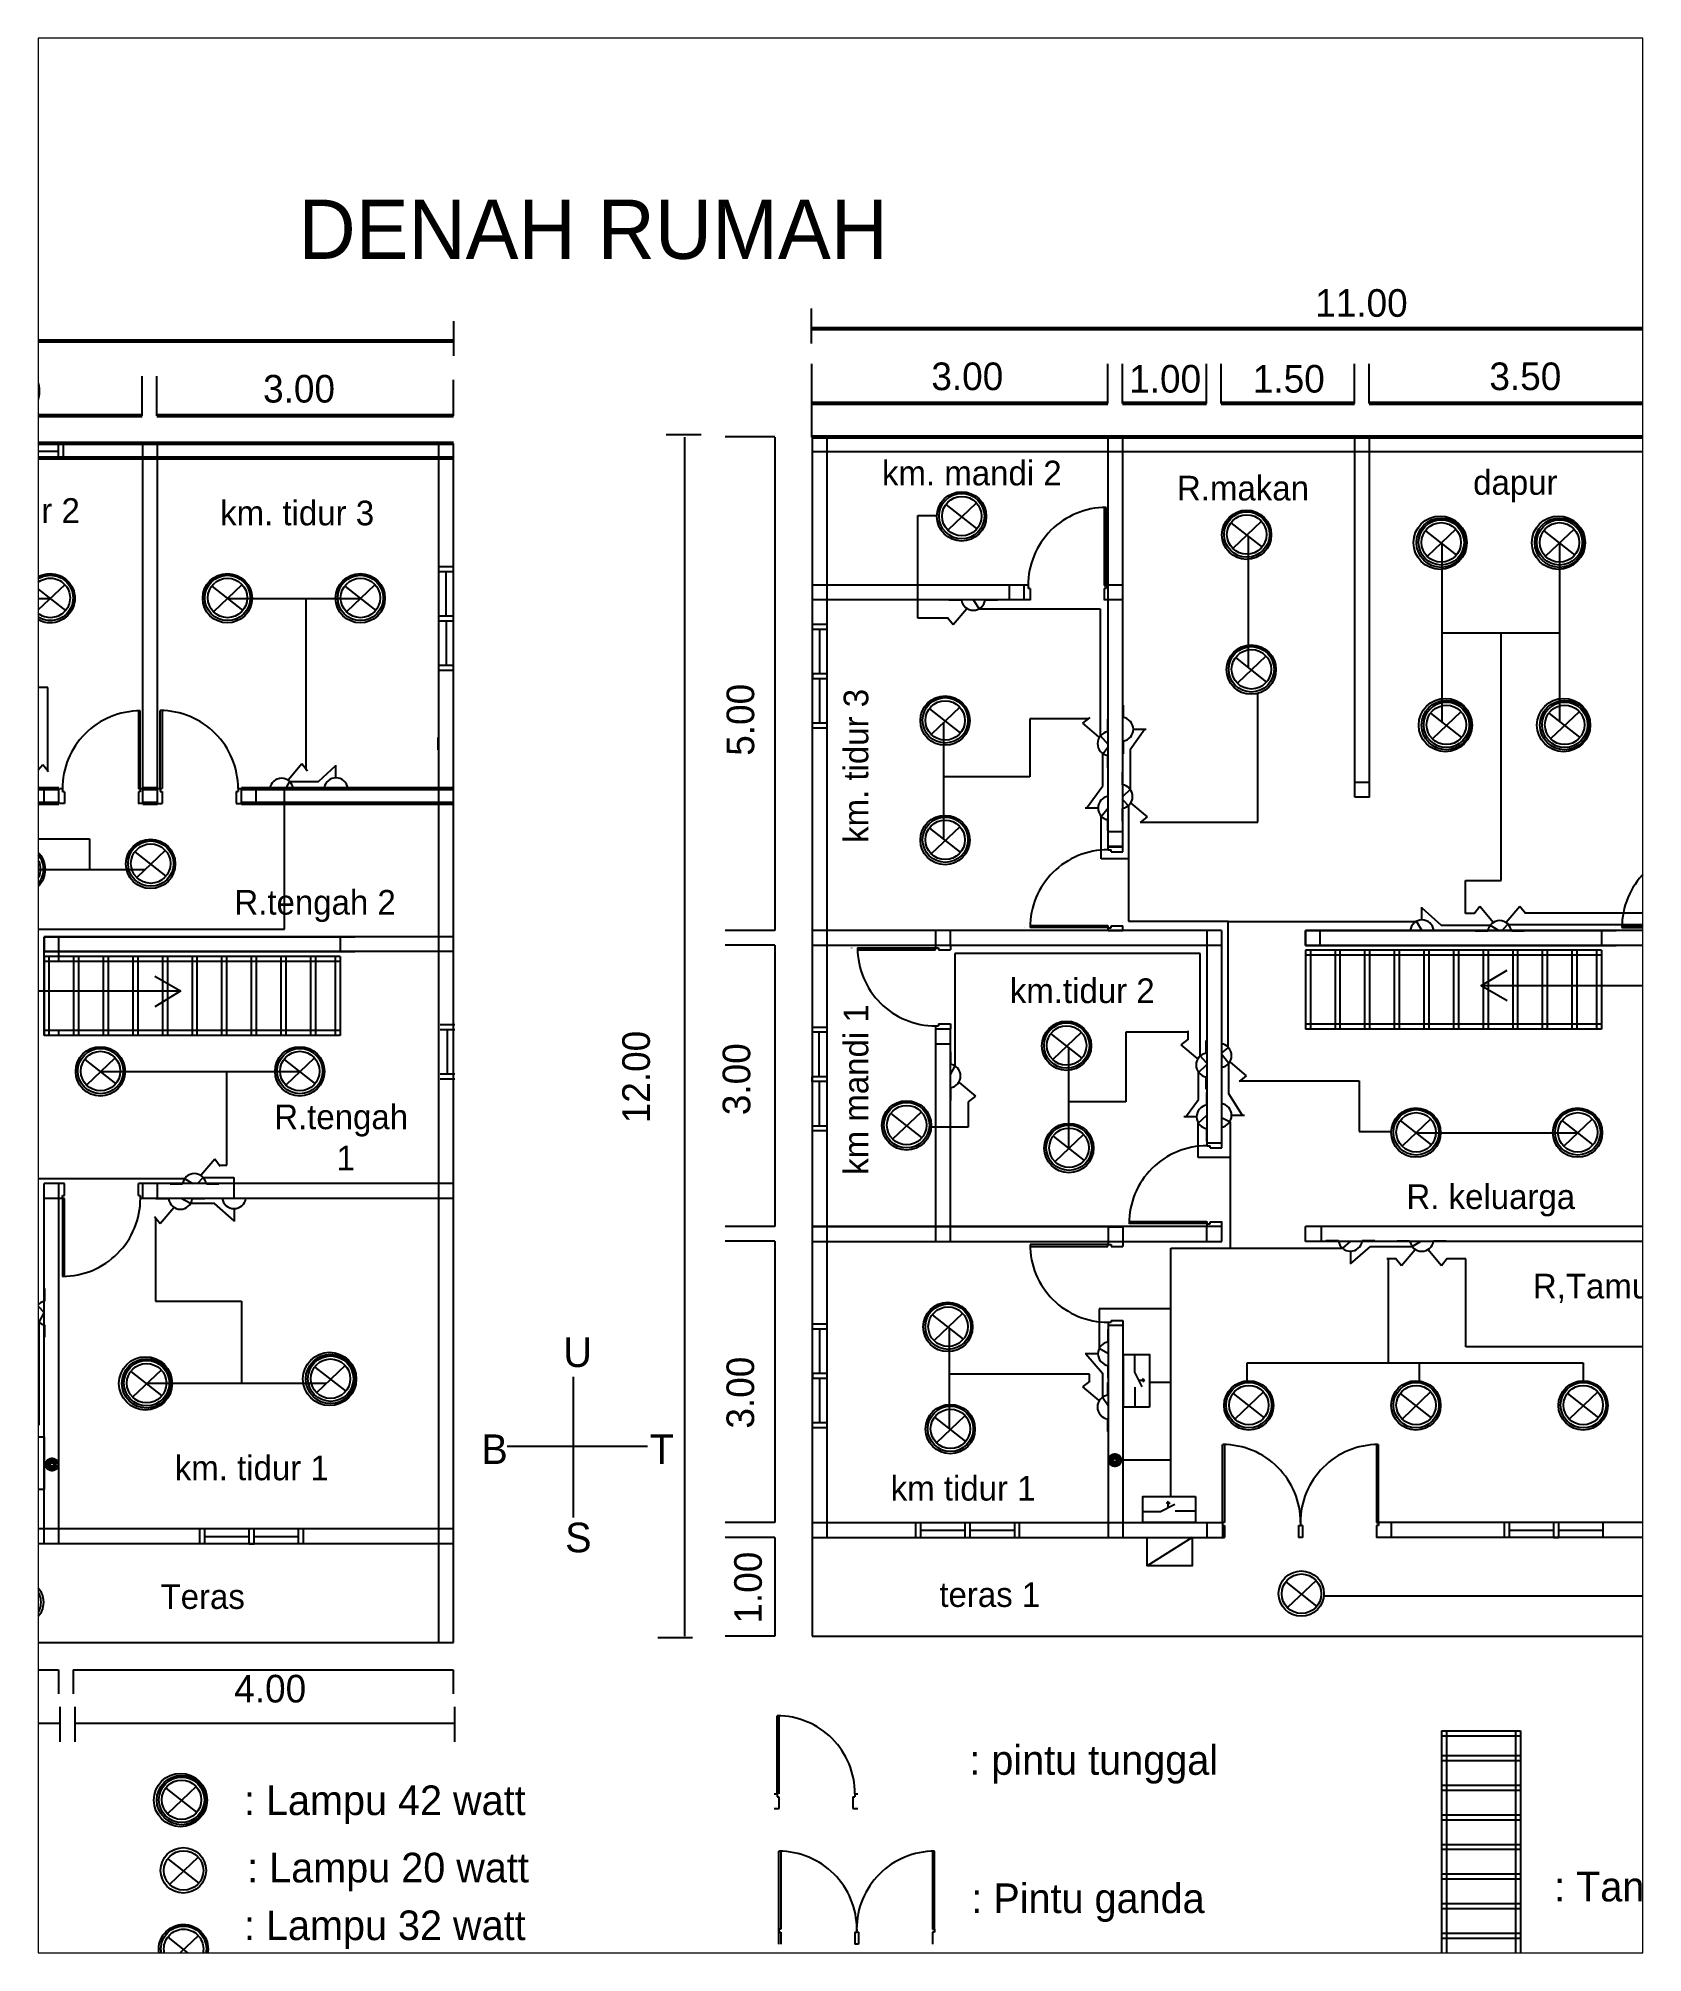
# Paper-space layout 'Layout1' of a CAD drawing. Header units: millimetres. Extents: x -8 to 198, y 4 to 249.
# The model-space entities are those that its viewports show. They can reach past a viewport. Long polylines and large blocks are cut down to what shows.
import ezdxf

# ---------------------------------------------------------------- set-up
doc = ezdxf.new("R2010")
doc.units = ezdxf.units.MM

msp = doc.modelspace()

# ---------------------------------------------------------------- linework, layer by layer
at = {"color": 7}
for p, q in [((1959.6, 2028.3), (1959.6, 1992.9)), ((1597.3, 2015.7), (1597.3, 1980.3)), ((1281.7, 1919.6), (1281.7, 1959.8)), ((1296.7, 1919.6), (1296.7, 1959.8)), ((1960.2, 1932.2), (1960.2, 1972.4)), ((2260.2, 1932.2), (2260.2, 1972.4)), ((2275.2, 1932.2), (2275.2, 1972.4)), ((2360.2, 1932.2), (2360.2, 1972.4)), ((2375.2, 1932.2), (2375.2, 1972.4)), ((2510.2, 1932.2), (2510.2, 1972.4)), ((2525.2, 1932.2), (2525.2, 1972.4)), ((1597, 1919.6), (1597, 1956.1)), ((1282.2, 1526.7), (1282.2, 1891.7)), ((1297.2, 1526.7), (1297.2, 1891.7)), ((1582.2, 1391.7), (1582.2, 1891.7)), ((1597.2, 1391.7), (1597.2, 1891.7)), ((1848, 1900.4), (1812.6, 1900.4)), ((1922.9, 1898.2), (1872.4, 1898.2)), ((1922.9, 1898.1), (1922.9, 1398.2)), ((3075.5, 1883.1), (1960.3, 1883.1)), ((1960.5, 1898.1), (1960.5, 683.1)), ((1975.5, 1898.1), (1975.5, 783.1)), ((2260.5, 1483.1), (2260.5, 1898.1)), ((2275.5, 1483.1), (2275.5, 1898.1)), ((2510.5, 1533.1), (2510.5, 1898.1)), ((2525.5, 1533.1), (2525.5, 1898.1)), ((2179.5, 1748.1), (1960.3, 1748.1)), ((2160.5, 1733.1), (2160.5, 1748.1)), ((2175.5, 1733.1), (2175.5, 1748.1)), ((2179.5, 1747.8), (2179.5, 1744.8)), ((2275.5, 1748.1), (2258.5, 1748.1)), ((2258.5, 1747.8), (2258.5, 1744.8)), ((2181.5, 1733.1), (1960.3, 1733.1)), ((2181.5, 1744.8), (2179.5, 1744.8)), ((2181.5, 1744.8), (2181.5, 1732.8)), ((2258.5, 1744.8), (2256.5, 1744.8)), ((2256.5, 1744.8), (2256.5, 1732.8)), ((2275.5, 1733.1), (2256.5, 1733.1)), ((1960.5, 1583.1), (1960.3, 1583.1)), ((1182.2, 1526.7), (1182.2, 1541.7)), ((1197.2, 1526.7), (1197.2, 1541.7)), ((1200.8, 1541.7), (1197.8, 1541.7)), ((1202.8, 1538.7), (1200.8, 1538.7)), ((1202.8, 1538.7), (1202.8, 1526.7)), ((1297.2, 1541.7), (1277.8, 1541.7)), ((1277.8, 1538.7), (1277.8, 1526.7)), ((1279.8, 1538.7), (1277.8, 1538.7)), ((1279.8, 1541.7), (1279.8, 1538.7)), ((1297.1, 1541.9), (1302, 1541.9)), ((1299.9, 1541.9), (1299.9, 1538.9)), ((1299.9, 1538.9), (1301.9, 1538.9)), ((1301.9, 1538.9), (1301.9, 1526.9)), ((1376.9, 1538.9), (1376.9, 1526.9)), ((1376.9, 1538.9), (1378.9, 1538.9)), ((1378.9, 1541.9), (1378.9, 1538.9)), ((1378.9, 1541.9), (1381.9, 1541.9)), ((1382.2, 1526.7), (1382.2, 1541.7)), ((1397.2, 1526.7), (1397.2, 1541.7)), ((2525.5, 1548.1), (2510.5, 1548.1)), ((2525.5, 1533.1), (2510.5, 1533.1)), ((1202.8, 1526.7), (1197.8, 1526.7)), ((1282.7, 1526.7), (1277.7, 1526.7)), ((1297, 1526.9), (1302, 1526.9)), ((1376.9, 1526.9), (1381.9, 1526.9)), ((2275.5, 1498.1), (2260.5, 1498.1)), ((2275.5, 1483.1), (2260.5, 1483.1)), ((2260.5, 1483), (2275.5, 1483)), ((2260.5, 1480), (2260.5, 1483)), ((2260.5, 1480), (2263.5, 1480)), ((2263.5, 1478), (2263.5, 1480)), ((2263.5, 1478), (2275.5, 1478)), ((2275.5, 1478), (2275.5, 1483)), ((1922.9, 1398.2), (1872.4, 1398.2)), ((2375.5, 1398.1), (1960.3, 1398.1)), ((2085.5, 1398.1), (2085.5, 1383.1)), ((2100.5, 1398.1), (2100.5, 1383.1)), ((2175.4, 1401.1), (2175.4, 1401.1)), ((2175.4, 1401.1), (2175.4, 1401.1)), ((2260.5, 1401), (2263.5, 1401)), ((2260.5, 1398), (2260.5, 1401)), ((2260.5, 1398), (2275.5, 1398)), ((2263.5, 1403), (2275.5, 1403)), ((2263.5, 1401), (2263.5, 1403)), ((2275.5, 1398), (2275.5, 1403)), ((2360.5, 1398.1), (2360.5, 1183.1)), ((2375.5, 1398.1), (2375.5, 1183.1)), ((2460.5, 1398.1), (2460.5, 1383.1)), ((2460.5, 1398.1), (2775.5, 1398.1)), ((2875.5, 1398.1), (2460.5, 1398.1)), ((2460.7, 1383.1), (2460.7, 1398.1)), ((2475.5, 1383.1), (2475.5, 1398.1)), ((2760.5, 1398.1), (2760.5, 1383.1)), ((2775.2, 1401), (2775.2, 1401)), ((2775.2, 1401), (2775.2, 1401)), ((1182.2, 1391.7), (1182.2, 1376.7)), ((1182.2, 1391.7), (1497.2, 1391.7)), ((1182.2, 1291.7), (1182.2, 1391.7)), ((1597.2, 1391.7), (1182.2, 1391.7)), ((1182.5, 1376.7), (1182.5, 1391.7)), ((1197.2, 1376.7), (1197.2, 1391.7)), ((1197.2, 1366.7), (1197.2, 1391.7)), ((1482.2, 1391.7), (1482.2, 1376.7)), ((1582.2, 676.7), (1582.2, 1391.7)), ((1597.1, 1391.7), (1597.1, 1391.7)), ((1597.2, 676.7), (1597.2, 1391.7)), ((1922.9, 1383.2), (1872.4, 1383.2)), ((1922.9, 1383.2), (1922.9, 1098.2)), ((2375.5, 1383.1), (1960.3, 1383.1)), ((2000.6, 1380.5), (2000.6, 1380.4)), ((2000.6, 1380.4), (2000.6, 1380.4)), ((2085.6, 1380.4), (2006.6, 1380.4)), ((2006.7, 1378.5), (2085.6, 1378.5)), ((2085.6, 1378.5), (2085.6, 1380.5)), ((2085.7, 1383.4), (2085.7, 1380.4)), ((2085.7, 1380.5), (2088.7, 1380.5)), ((2088.7, 1380.5), (2088.7, 1378.5)), ((2088.7, 1378.5), (2100.7, 1378.5)), ((2100.7, 1383.4), (2100.7, 1378.4)), ((2460.5, 1383.1), (2775.5, 1383.1)), ((2875.5, 1383.1), (2460.5, 1383.1)), ((2460.5, 1378.1), (2460.5, 1298.1)), ((2760.5, 1378.1), (2460.5, 1378.1)), ((2465.5, 1378.1), (2465.5, 1298.1)), ((2490.5, 1378.1), (2490.5, 1298.1)), ((2495.5, 1378.1), (2495.5, 1298.1)), ((2520.5, 1378.1), (2520.5, 1298.1)), ((2525.5, 1378.1), (2525.5, 1298.1)), ((2550.5, 1378.1), (2550.5, 1298.1)), ((2555.5, 1378.1), (2555.5, 1298.1)), ((2580.5, 1378.1), (2580.5, 1298.1)), ((2585.5, 1378.1), (2585.5, 1298.1)), ((2610.5, 1378.1), (2610.5, 1298.1)), ((2615.5, 1378.1), (2615.5, 1298.1)), ((2640.5, 1378.1), (2640.5, 1298.1)), ((2645.5, 1378.1), (2645.5, 1298.1)), ((2670.5, 1378.1), (2670.5, 1298.1)), ((2675.5, 1378.1), (2675.5, 1298.1)), ((2700.5, 1378.1), (2700.5, 1298.1)), ((2705.5, 1378.1), (2705.5, 1298.1)), ((2730.5, 1378.1), (2730.5, 1298.1)), ((2735.5, 1378.1), (2735.5, 1298.1)), ((2755.5, 1378.1), (2755.5, 1298.1)), ((2760.5, 1378.1), (2760.5, 1298.1)), ((1182.2, 1376.7), (1497.2, 1376.7)), ((1597.2, 1376.7), (1182.2, 1376.7)), ((1182.2, 1371.7), (1182.2, 1291.7)), ((1482.2, 1371.7), (1182.2, 1371.7)), ((1482.2, 1366.7), (1182.2, 1366.7)), ((1187.2, 1371.7), (1187.2, 1291.7)), ((1212.2, 1371.7), (1212.2, 1291.7)), ((1217.2, 1371.7), (1217.2, 1291.7)), ((1242.2, 1371.7), (1242.2, 1291.7)), ((1247.2, 1371.7), (1247.2, 1291.7)), ((1272.2, 1371.7), (1272.2, 1291.7)), ((1277.2, 1371.7), (1277.2, 1291.7)), ((1302.2, 1371.7), (1302.2, 1291.7)), ((1307.2, 1371.7), (1307.2, 1291.7)), ((1332.2, 1371.7), (1332.2, 1291.7)), ((1337.2, 1371.7), (1337.2, 1291.7)), ((1362.2, 1371.7), (1362.2, 1291.7)), ((1367.2, 1371.7), (1367.2, 1291.7)), ((1392.2, 1371.7), (1392.2, 1291.7)), ((1397.2, 1371.7), (1397.2, 1291.7)), ((1422.2, 1371.7), (1422.2, 1291.7)), ((1427.2, 1371.7), (1427.2, 1291.7)), ((1452.2, 1371.7), (1452.2, 1291.7)), ((1457.2, 1371.7), (1457.2, 1291.7)), ((1477.2, 1371.7), (1477.2, 1291.7)), ((1482.2, 1371.7), (1482.2, 1291.7)), ((2760.5, 1373.1), (2460.5, 1373.1)), ((2085.7, 1301.5), (2088.7, 1301.5)), ((2085.7, 1301.5), (2085.7, 1298.5)), ((2088.7, 1303.5), (2100.7, 1303.5)), ((2088.7, 1303.5), (2088.7, 1301.5)), ((2100.7, 1303.5), (2100.7, 1298.5)), ((2760.5, 1303.1), (2460.5, 1303.1)), ((1482.2, 1296.7), (1182.2, 1296.7)), ((1482.2, 1291.7), (1182.2, 1291.7)), ((1197.2, 1291.7), (1197.2, 1296.7)), ((2085.5, 1298.1), (2085.5, 1083.1)), ((2100.5, 1298.1), (2085.5, 1298.1)), ((2100.5, 1283.1), (2085.5, 1283.1)), ((2085.6, 1298.5), (2100.6, 1298.5)), ((2085.7, 1298.5), (2100.7, 1298.5)), ((2100.5, 1298.1), (2100.5, 1083.1)), ((2760.5, 1298.1), (2460.5, 1298.1)), ((2360.7, 1183.1), (2375.7, 1183.1)), ((2360.8, 1183), (2375.8, 1183)), ((2360.8, 1180), (2360.8, 1183)), ((2360.8, 1180), (2363.8, 1180)), ((2363.8, 1178), (2363.8, 1180)), ((2363.8, 1178), (2375.8, 1178)), ((2375.8, 1178), (2375.8, 1183)), ((1182.2, 776.7), (1182.2, 1141.7)), ((1202.9, 1141.7), (1182.2, 1141.7)), ((1200.9, 1126.7), (1182.2, 1126.7)), ((1197.2, 776.7), (1197.2, 1141.7)), ((1200.9, 1126.5), (1200.9, 1129.7)), ((1200.9, 1129.7), (1202.9, 1129.7)), ((1203, 1126.7), (1201, 1126.7)), ((1202.9, 1129.7), (1202.9, 1141.7)), ((1597.2, 1141.7), (1277.9, 1141.7)), ((1277.9, 1129.7), (1277.9, 1141.7)), ((1277.9, 1129.7), (1279.7, 1129.7)), ((1279.7, 1129.7), (1279.7, 1126.5)), ((1597.2, 1126.7), (1279.7, 1126.7)), ((1282.2, 1126.7), (1282.2, 1141.7)), ((1297.2, 1126.7), (1297.2, 1141.7)), ((1922.9, 1098.2), (1872.4, 1098.2)), ((2375.9, 1098.1), (1960.3, 1098.1)), ((1960.5, 1098.1), (2275.5, 1098.1)), ((2260.5, 1098.1), (2260.5, 1083.1)), ((2260.5, 1098), (2275.5, 1098)), ((2275.5, 1098.1), (2275.5, 1083.1)), ((2275.7, 1101.1), (2275.7, 1101.1)), ((2275.7, 1101.1), (2275.7, 1101.1)), ((2360.7, 1083.1), (2360.7, 1098.1)), ((2360.8, 1098.2), (2360.8, 1101.2)), ((2360.8, 1101), (2363.8, 1101)), ((2363.8, 1103), (2375.8, 1103)), ((2363.8, 1101), (2363.8, 1103)), ((2375.8, 1098.1), (2375.8, 1103.1)), ((2375.8, 1083.1), (2375.8, 1098.1)), ((2875.5, 1098.1), (2460.5, 1098.1)), ((2460.7, 1083.1), (2460.7, 1098.1)), ((2460.7, 1083.1), (2460.7, 1098.1)), ((2476.7, 1083.1), (2476.7, 1098.1)), ((1922.9, 1083.2), (1872.4, 1083.2)), ((1922.9, 1083.2), (1922.9, 798.2)), ((1960.5, 1083.1), (2275.5, 1083.1)), ((1960.5, 1083.1), (2375.9, 1083.1)), ((2260.4, 1078), (2260.4, 1080)), ((2260.5, 1083.1), (2275.5, 1083.1)), ((2260.5, 1083.1), (2260.5, 1080.1)), ((2260.5, 1080.1), (2263.5, 1080.1)), ((2263.5, 1080.1), (2263.5, 1078.1)), ((2263.5, 1078.1), (2275.5, 1078.1)), ((2275.5, 1083.1), (2275.5, 1078.1)), ((2875.5, 1083.1), (2460.5, 1083.1)), ((2260.5, 1001.1), (2263.5, 1001.1)), ((2260.5, 1001.1), (2260.5, 998.1)), ((2260.5, 998.1), (2260.5, 783.1)), ((2260.5, 998.1), (2275.5, 998.1)), ((2260.5, 998.1), (2275.5, 998.1)), ((2263.5, 1003.1), (2275.5, 1003.1)), ((2263.5, 1003.1), (2263.5, 1001.1)), ((2275.5, 1003.1), (2275.5, 998.1)), ((2275.5, 998.1), (2275.5, 783.1)), ((1922.9, 798.2), (1872.4, 798.2)), ((1960.5, 798.1), (2376.3, 798.1)), ((2360.7, 798.1), (2360.7, 783.1)), ((2376.3, 798.1), (2376.3, 783.1)), ((2376.6, 798.2), (2376.6, 795.2)), ((2534.4, 798.2), (2534.4, 795.2)), ((2875.4, 798.1), (2534.4, 798.1)), ((2547.2, 798.1), (2547.2, 783.1)), ((1597.1, 776.7), (1014.6, 776.7)), ((1597.1, 791.7), (1016.6, 791.7)), ((1922.9, 783.2), (1872.4, 783.2)), ((1922.9, 783.2), (1922.9, 683.1)), ((1960.5, 783.1), (2378.6, 783.1)), ((2376.6, 795.2), (2378.6, 795.2)), ((2378.6, 795.2), (2378.6, 783.1)), ((2453.6, 795.2), (2453.6, 783.1)), ((2453.6, 795.2), (2455.6, 795.2)), ((2457.4, 783.1), (2453.6, 783.1)), ((2457.4, 795.2), (2455.4, 795.2)), ((2457.4, 795.2), (2457.4, 783.1)), ((2532.4, 795.2), (2532.4, 783.1)), ((2534.4, 795.2), (2532.4, 795.2)), ((2875.4, 783.1), (2532.4, 783.1)), ((1839.5, 681.5), (1804.1, 681.5)), ((1922.9, 683.2), (1872.4, 683.2)), ((1960.5, 683.1), (3075.5, 683.1)), ((682.2, 676.7), (1597.2, 676.7)), ((996.9, 649), (1196.9, 649)), ((1196.9, 649), (1196.9, 624.8)), ((1211.9, 649), (1596.9, 649)), ((1211.9, 649), (1211.9, 624.8)), ((1596.9, 649), (1596.9, 624.8)), ((1198.3, 611.5), (1198.3, 576.1)), ((1213.3, 611.5), (1213.3, 576.1)), ((1598.3, 611.5), (1598.3, 576.1)), ((682.2, 595), (1198.3, 595)), ((1213.3, 595), (1598.3, 595)), ((2598.3, 587.1), (2678.3, 587.1)), ((2598.3, 587.1), (2598.3, 287.1)), ((2598.3, 582.1), (2678.3, 582.1)), ((2603.3, 587.1), (2603.3, 287.1)), ((2673.3, 587.1), (2673.3, 287.1)), ((2678.3, 587.1), (2678.3, 287.1)), ((2598.3, 562.1), (2678.3, 562.1)), ((2598.3, 557.1), (2678.3, 557.1)), ((2598.3, 532.1), (2678.3, 532.1)), ((2598.3, 527.1), (2678.3, 527.1)), ((2598.3, 502.1), (2678.3, 502.1)), ((2598.3, 497.1), (2678.3, 497.1)), ((2598.3, 472.1), (2678.3, 472.1)), ((2598.3, 467.1), (2678.3, 467.1)), ((2598.3, 442.1), (2678.3, 442.1)), ((2598.3, 437.1), (2678.3, 437.1)), ((2598.3, 412.1), (2678.3, 412.1)), ((2598.3, 407.1), (2678.3, 407.1)), ((1926.6, 386), (1926.6, 371)), ((1926.9, 386.2), (1926.9, 383.2)), ((1926.9, 383.2), (1928.9, 383.2)), ((1928.9, 383.2), (1928.9, 371)), ((2003.9, 383.2), (2003.9, 371)), ((2003.9, 383.2), (2005.9, 383.2)), ((2007.7, 371), (2003.9, 371)), ((2007.7, 383.2), (2005.7, 383.2)), ((2007.7, 383.2), (2007.7, 371)), ((2082.7, 383.2), (2082.7, 371)), ((2084.7, 383.2), (2082.7, 383.2)), ((2084.7, 386.2), (2084.7, 383.2)), ((2598.3, 382.1), (2678.3, 382.1)), ((2598.3, 377.1), (2678.3, 377.1))]:
    msp.add_line(p, q, dxfattribs=at)
at = {"color": 7, "lineweight": 53}
for p, q in [((3075.8, 2007.8), (1960.6, 2007.8)), ((1597.3, 1995.2), (682.1, 1995.2)), ((2260.2, 1932.2), (1960.6, 1932.2)), ((2360.2, 1932.2), (2275.2, 1932.2)), ((2510.2, 1932.2), (2375.2, 1932.2)), ((2860.5, 1932.2), (2525.2, 1932.2)), ((1281.7, 1919.6), (996.7, 1919.6)), ((1597, 1919.6), (1296.7, 1919.6)), ((1597.2, 1891.7), (682.1, 1891.7)), ((3075.5, 1898.1), (1960.3, 1898.1)), ((1597.2, 1876.7), (682.1, 1876.7)), ((1197.2, 1541.7), (982.2, 1541.7)), ((1297.2, 1541.7), (1282.2, 1541.7)), ((1597.2, 1541.7), (1382.2, 1541.7)), ((1197.2, 1526.7), (982.2, 1526.7)), ((1297.2, 1526.7), (1282.2, 1526.7)), ((1597.2, 1526.7), (1382.2, 1526.7))]:
    msp.add_line(p, q, dxfattribs=at)
at = {"color": 2}
msp.add_line((1960.3, 1897.9), (1960.3, 1932.3), dxfattribs=at)
at = {"color": 226}
for p, q in [((1151.5, 1884), (1196.5, 1884)), ((1196.5, 1891.6), (1196.5, 1876.6)), ((1201.5, 1891.6), (1201.5, 1876.6)), ((1597.2, 1766.7), (1582.2, 1766.7)), ((1597.2, 1761.7), (1582.2, 1761.7)), ((1589.5, 1761.7), (1589.5, 1716.7)), ((1597.2, 1716.7), (1582.2, 1716.7)), ((1597.2, 1711.7), (1582.2, 1711.7)), ((1583.1, 1719.9), (1582.9, 1719.9)), ((1589.6, 1711.7), (1589.6, 1666.7)), ((1597.2, 1666.7), (1582.2, 1666.7)), ((1597.2, 1661.7), (1582.2, 1661.7)), ((1598.6, 1302.4), (1583.6, 1302.4)), ((1598.6, 1297.4), (1583.6, 1297.4)), ((1590.8, 1296.9), (1590.8, 1252.7)), ((1598.6, 1252.4), (1583.6, 1252.4)), ((1598.6, 1247.4), (1583.6, 1247.4)), ((1339.8, 791.7), (1339.8, 776.7)), ((1344.8, 791.7), (1344.8, 776.7)), ((1345.4, 784), (1389.6, 784)), ((1389.8, 791.7), (1389.8, 776.7)), ((1390, 776.8), (1395, 776.8)), ((1394.8, 791.7), (1394.8, 776.7)), ((1394.9, 784.1), (1439.9, 784.1)), ((1439.8, 791.7), (1439.8, 776.7)), ((1444.8, 791.7), (1444.8, 776.7))]:
    msp.add_line(p, q, dxfattribs=at)
at = {"color": 7, "lineweight": -3}
msp.add_line((1831.1, 1898.1), (1831.1, 683.1), dxfattribs=at)
at = {"color": 226, "lineweight": 53}
for p, q in [((1206.7, 1876), (1206.7, 1875.8)), ((1581.7, 1656.5), (1581.6, 1656.5))]:
    msp.add_line(p, q, dxfattribs=at)
at = {"color": 5}
for p, q in [((2096.2, 1829.8), (2127.6, 1805.2)), ((2126.8, 1831.2), (2098, 1803.8)), ((2385, 1811.3), (2416.5, 1786.6)), ((2415.7, 1812.7), (2386.8, 1785.3)), ((2612.8, 1804.7), (2583.9, 1777.2)), ((2732.7, 1804.7), (2703.8, 1777.3)), ((2582.1, 1803.2), (2613.5, 1778.6)), ((2702, 1803.2), (2733.4, 1778.6)), ((1172.6, 1747), (1204, 1722.3)), ((1203.2, 1748.4), (1174.4, 1721)), ((1352.2, 1747), (1383.6, 1722.3)), ((1382.8, 1748.4), (1354, 1721)), ((1486.9, 1747), (1518.3, 1722.3)), ((1517.5, 1748.4), (1488.7, 1721)), ((2389.7, 1674.6), (2421.1, 1649.9)), ((2420.4, 1676), (2391.5, 1648.6)), ((2079.4, 1622.9), (2110.9, 1598.2)), ((2110.1, 1624.3), (2081.2, 1596.9)), ((2587.3, 1618.4), (2618.8, 1593.7)), ((2618, 1619.8), (2589.1, 1592.4)), ((2707.2, 1618.4), (2738.6, 1593.7)), ((2737.9, 1619.8), (2709, 1592.4)), ((2286, 1602.1), (2299, 1602.1)), ((1477.9, 1552.6), (1477.9, 1565.7)), ((2250.4, 1522.1), (2237.4, 1522.1)), ((2079.4, 1501.9), (2110.9, 1477.2)), ((2110.1, 1503.3), (2081.2, 1475.9)), ((1274.3, 1477.7), (1305.7, 1453.1)), ((1305, 1479.2), (1276.1, 1451.7)), ((1142.4, 1472.1), (1173.9, 1447.5)), ((1173.1, 1473.6), (1144.2, 1446.1)), ((2578.5, 1408.7), (2578.5, 1421.7)), ((2202.6, 1293.4), (2234, 1268.7)), ((2233.2, 1294.8), (2204.4, 1267.4)), ((1223.5, 1267.5), (1254.9, 1242.8)), ((1254.1, 1268.9), (1225.3, 1241.5)), ((1425.5, 1267.5), (1456.9, 1242.8)), ((1456.1, 1268.9), (1427.2, 1241.5)), ((2040.4, 1212.7), (2071.8, 1188.1)), ((2071.1, 1214.1), (2042.2, 1186.7)), ((2350.4, 1209.2), (2337.3, 1209.2)), ((2385.6, 1210.9), (2398.6, 1210.9)), ((2556.6, 1205.5), (2588, 1180.8)), ((2587.3, 1206.9), (2558.4, 1179.5)), ((2720.4, 1205.5), (2751.8, 1180.8)), ((2751, 1206.9), (2722.2, 1179.5)), ((2204.9, 1189.8), (2236.3, 1165.2)), ((2235.6, 1191.3), (2206.7, 1163.8)), ((1374.9, 1116.4), (1374.9, 1103.4)), ((2506.2, 1073.3), (2506.2, 1060.3)), ((2113, 1010), (2084.2, 982.6)), ((2082.4, 1008.6), (2113.8, 983.9)), ((1270.2, 951.3), (1301.6, 926.6)), ((1300.9, 952.7), (1272, 925.3)), ((1456.6, 955.8), (1488.1, 931.2)), ((1487.3, 957.3), (1458.4, 929.8)), ((2250.3, 969.2), (2237.3, 969.2)), ((2387.2, 929.1), (2418.6, 904.4)), ((2417.9, 930.5), (2389, 903.1)), ((2556.6, 929.1), (2588, 904.4)), ((2587.3, 930.5), (2558.4, 903.1)), ((2726, 929.1), (2757.5, 904.4)), ((2756.7, 930.5), (2727.8, 903.1)), ((2084.7, 905), (2116.1, 880.3)), ((2115.4, 906.4), (2086.5, 879)), ((2440.5, 738), (2472, 713.3)), ((2471.2, 739.4), (2442.3, 712)), ((1142.9, 729.3), (1174.3, 704.6)), ((1173.5, 730.7), (1144.7, 703.3)), ((1305.6, 529.2), (1337, 504.5)), ((1336.3, 530.6), (1307.4, 503.2)), ((1307.7, 457.6), (1339.1, 432.9)), ((1338.3, 459), (1309.5, 431.6)), ((1307.7, 378.1), (1339.1, 353.4)), ((1338.3, 379.5), (1309.5, 352.1))]:
    msp.add_line(p, q, dxfattribs=at)
at = {"color": 224}
for p, q in [((2256.5, 1826.8), (2256.5, 1747.8)), ((2258.5, 1747.8), (2258.5, 1826.8)), ((2256.5, 1747.8), (2258.5, 1747.8)), ((1975.7, 1708.3), (1960.7, 1708.3)), ((1975.7, 1703.3), (1960.7, 1703.3)), ((1968, 1702.7), (1968, 1658.5)), ((1975.7, 1658.3), (1960.7, 1658.3)), ((1975.7, 1653.3), (1960.7, 1653.3)), ((1960.8, 1658.1), (1960.8, 1653.1)), ((1968.1, 1653.2), (1968.1, 1608.2)), ((1277.8, 1620.7), (1277.8, 1541.7)), ((1279.8, 1541.7), (1279.8, 1620.7)), ((1300, 1542), (1300, 1621)), ((1302, 1620.9), (1302, 1541.9)), ((1975.7, 1608.3), (1960.7, 1608.3)), ((1975.7, 1603.3), (1960.7, 1603.3)), ((1200.8, 1541.7), (1200.8, 1538.7)), ((2181.4, 1403.1), (2260.4, 1403.1)), ((2260.4, 1401.1), (2181.4, 1401.1)), ((2260.4, 1403.1), (2260.4, 1401.1)), ((2860.2, 1401), (2781.2, 1401)), ((2781.3, 1403), (2860.2, 1403)), ((1975.9, 1300), (1960.9, 1300)), ((1975.2, 1295), (1960.2, 1295)), ((1967.5, 1294.5), (1967.5, 1250.3)), ((1975.2, 1250), (1960.2, 1250)), ((1975.2, 1245), (1960.2, 1245)), ((1960.3, 1249.8), (1960.3, 1244.8)), ((1967.6, 1245), (1967.6, 1200)), ((1975.2, 1200), (1960.2, 1200)), ((1975.2, 1195), (1960.2, 1195)), ((1201, 1126.7), (1201, 1047.7)), ((1203, 1047.7), (1203, 1126.7)), ((1279.9, 1126.7), (1279.9, 1129.7)), ((2360.7, 1101.1), (2281.7, 1101.1)), ((2281.8, 1103.1), (2360.7, 1103.1)), ((2360.7, 1103.1), (2360.7, 1101.1)), ((2260.4, 1080), (2181.4, 1080)), ((2181.5, 1078), (2260.4, 1078)), ((1975.5, 999.2), (1960.5, 999.2)), ((1975.5, 994.2), (1960.5, 994.1)), ((1968, 993.6), (1968, 949.4)), ((1975.7, 949.2), (1960.7, 949.2)), ((1975.7, 944.2), (1960.7, 944.2)), ((1960.8, 949), (1960.8, 944)), ((1968.1, 944.1), (1968.1, 899.1)), ((1975.7, 899.2), (1960.7, 899.2)), ((1975.7, 894.2), (1960.7, 894.2)), ((2376.6, 798.3), (2376.6, 877.3)), ((2378.6, 877.2), (2378.6, 798.3)), ((2532.4, 877.3), (2532.4, 798.3)), ((2534.4, 798.3), (2534.4, 877.3)), ((2065.5, 798.1), (2065.5, 783.1)), ((2070.5, 798.1), (2070.5, 783.1)), ((2115.5, 798.1), (2115.5, 783.1)), ((2120.5, 798.1), (2120.5, 783.1)), ((2165.5, 798.1), (2165.5, 783.1)), ((2170.5, 798.1), (2170.5, 783.1)), ((2378.6, 798.3), (2376.6, 798.3)), ((2455.4, 798.2), (2455.4, 795.2)), ((2455.6, 798.2), (2455.6, 795.2)), ((2532.4, 798.3), (2534.4, 798.3)), ((2661.8, 798.1), (2661.8, 783.1)), ((2666.8, 798.1), (2666.8, 783.1)), ((2711.8, 798.1), (2711.8, 783.1)), ((2716.8, 798.1), (2716.8, 783.1)), ((2761.8, 798.1), (2761.8, 783.1)), ((2071, 790.4), (2115.2, 790.4)), ((2115.7, 783.2), (2120.7, 783.2)), ((2120.5, 790.5), (2165.5, 790.5)), ((2667.4, 790.4), (2711.6, 790.4)), ((2712, 783.2), (2717, 783.2)), ((2716.8, 790.5), (2761.9, 790.5)), ((1925, 523.4), (1925, 602.4)), ((1927, 602.4), (1927, 523.4)), ((1922.1, 523.3), (1925.1, 523.3)), ((1922.1, 508.3), (1927.1, 508.3)), ((1925, 523.3), (1925, 520.3)), ((1925, 520.3), (1927, 520.3)), ((1927, 520.3), (1927, 508.3)), ((2002, 520.3), (2002, 508.3)), ((2002, 520.3), (2004, 520.3)), ((2002, 508.3), (2007, 508.3)), ((2004, 523.3), (2004, 520.3)), ((2004, 523.3), (2007, 523.3)), ((1926.9, 386.2), (1926.9, 465.2)), ((1928.9, 465.2), (1928.9, 386.2)), ((2082.7, 465.2), (2082.7, 386.2)), ((2084.7, 386.2), (2084.7, 465.2)), ((1928.9, 386.2), (1926.9, 386.2)), ((2005.7, 386.2), (2005.7, 383.2)), ((2005.9, 386.2), (2005.9, 383.2)), ((2082.7, 386.2), (2084.7, 386.2))]:
    msp.add_line(p, q, dxfattribs=at)
at = {"color": 1}
for p, q in [((2067.6, 1714.5), (2067.6, 1818.6)), ((2067.6, 1818.6), (2087.2, 1818.6)), ((2402.3, 1797.7), (2402.3, 1664.7)), ((2598.6, 1790.3), (2598.6, 1609.5)), ((2717.9, 1790.6), (2717.9, 1610)), ((1062.5, 1734.5), (1189, 1734.5)), ((1368.2, 1734.7), (1503.5, 1734.7)), ((1447.9, 1560.7), (1447.9, 1734.7)), ((2124.1, 1733), (2129.8, 1724)), ((2098.2, 1714.5), (2067.6, 1714.5)), ((2129.8, 1724), (2252.5, 1724)), ((2252.5, 1724), (2252.5, 1595.7)), ((2598.7, 1699.6), (2717.8, 1699.6)), ((2658.7, 1448.9), (2658.7, 1698.8)), ((1186.2, 1644.3), (1120.5, 1644.3)), ((1186.2, 1559.4), (1186.2, 1644.3)), ((2412.1, 1508), (2412.1, 1638.1)), ((2240.6, 1612.5), (2181.3, 1612.5)), ((2181.3, 1612.5), (2181.3, 1554)), ((2094.1, 1490.4), (2094.1, 1609.1)), ((2252.5, 1595.7), (2260.5, 1586.5)), ((2297.6, 1602.3), (2282.8, 1581.1)), ((2255.2, 1577.2), (2260.5, 1584.2)), ((2255.2, 1544.6), (2255.2, 1577.2)), ((2282.8, 1581.1), (2282.8, 1541)), ((1460.2, 1549.1), (1477.8, 1565.4)), ((2181.3, 1554), (2094.1, 1554)), ((1425.9, 1399.5), (1425.9, 1541.6)), ((1426.9, 1541.5), (1431.2, 1549.1)), ((1431.2, 1549.1), (1460.2, 1549.1)), ((2238.5, 1522.1), (2255.2, 1544.6)), ((2282.8, 1541), (2275.4, 1533.9)), ((2253.4, 1513.6), (2260.5, 1522.4)), ((2253.4, 1470.9), (2253.4, 1513.6)), ((2275.5, 1530.5), (2281.3, 1524.5)), ((2281.3, 1524.5), (2281.3, 1407.7)), ((2293.1, 1508), (2412.1, 1508)), ((1070.4, 1491), (1228.3, 1491)), ((1228.3, 1491), (1228.3, 1460)), ((1158.7, 1460), (1285, 1460)), ((2281.3, 1470.9), (2253.4, 1470.9)), ((2622.7, 1415.4), (2622.7, 1448.9)), ((2622.7, 1448.9), (2658.7, 1448.9)), ((2578.6, 1421), (2597.9, 1403.6)), ((1175.9, 1399.6), (881.6, 1399.6)), ((1175.9, 1146.8), (1175.9, 1399.6)), ((1176, 1399.5), (1425.9, 1399.5)), ((2281.3, 1407.7), (2382.1, 1407.7)), ((2382.2, 1279.3), (2382.2, 1407.3)), ((2382.2, 1407.3), (2573, 1407.3)), ((2573, 1407.3), (2578.5, 1398.1)), ((2597.9, 1403.6), (2647.8, 1403.6)), ((2631.6, 1415.4), (2622.7, 1415.4)), ((2647.8, 1403.6), (2656.6, 1398)), ((2659.9, 1398), (2665.1, 1404.1)), ((2665.1, 1404.1), (2853.5, 1404.1)), ((2683.1, 1416), (2977.7, 1416)), ((2353.7, 1374.7), (2105.3, 1374.7)), ((2105.3, 1374.7), (2105.3, 1260.9)), ((2353.7, 1271.2), (2353.7, 1374.7)), ((2341.9, 1295), (2278.5, 1295)), ((2278.5, 1295), (2278.5, 1224.4)), ((2341.8, 1287.8), (2341.8, 1296.5)), ((2220.6, 1177.5), (2220.6, 1279.3)), ((2352.2, 1254.1), (2360.4, 1262)), ((2360.4, 1264.1), (2353.7, 1271.2)), ((2375.4, 1273.7), (2382.2, 1279.3)), ((2382.8, 1263.3), (2375.6, 1272.7)), ((2382.8, 1232.6), (2382.8, 1263.3)), ((1239, 1255.4), (1442.9, 1255.4)), ((1367.6, 1160.3), (1367.6, 1255.2)), ((2105.3, 1260.9), (2100.5, 1252.1)), ((2352.2, 1226.9), (2352.2, 1254.1)), ((2393.4, 1245.7), (2515.1, 1245.7)), ((2515.1, 1245.7), (2515.1, 1194.5)), ((2118.8, 1224.5), (2118.8, 1199)), ((2278.5, 1224.4), (2220.4, 1224.4)), ((2338.8, 1209), (2352.2, 1226.9)), ((2396.6, 1210.6), (2382.8, 1232.6)), ((2351.9, 1202.9), (2360.4, 1210.7)), ((2351.9, 1168.1), (2351.9, 1202.9)), ((2375.4, 1208.7), (2384.3, 1204.1)), ((2384.3, 1204.1), (2384.3, 1076)), ((2118.8, 1199), (2080.8, 1199)), ((2515.1, 1194.5), (2547.3, 1194.5)), ((2736.3, 1192.8), (2572.7, 1192.8)), ((2384.6, 1168.1), (2351.9, 1168.1)), ((1176, 1068.5), (1176, 1146.8)), ((1176, 1146.8), (1324.7, 1146.8)), ((1324.7, 1146.8), (1332.6, 1141.7)), ((1337.9, 1141.7), (1343.4, 1148)), ((1343.4, 1148), (1374.7, 1148)), ((1360.1, 1160.3), (1367.6, 1160.3)), ((1374.7, 1148), (1374.7, 1126.7)), ((1330.8, 1121.6), (1321.3, 1126.7)), ((1295.1, 1107.3), (1295.1, 1089.3)), ((1354.9, 1121.6), (1330.8, 1121.6)), ((1374.9, 1103.9), (1354.9, 1121.6)), ((1295.1, 1089.3), (1295.1, 1022.5)), ((1074.9, 1068.3), (1175.9, 1068.3)), ((1175.9, 1068.3), (1175.9, 1018)), ((2324.2, 939.9), (2324.2, 1076.2)), ((2324.2, 1076.2), (2498.5, 1076.2)), ((2498.5, 1076.2), (2506.3, 1083)), ((2506.2, 1060.5), (2526.5, 1078)), ((2526.5, 1078), (2568.7, 1078)), ((2568.7, 1078), (2577, 1083.1)), ((2552.3, 1065.3), (2543.1, 1065.3)), ((2544.3, 1065.3), (2544.3, 959.9)), ((2622.9, 1065.4), (2604.1, 1065.4)), ((2622.9, 976.2), (2622.9, 1065.4)), ((1175.9, 1018), (1182.3, 1011)), ((1177.3, 1001.3), (1182.3, 1010.6)), ((1295.1, 1022.5), (1382.4, 1022.5)), ((1382.4, 1022.5), (1382.4, 939.9)), ((2324, 1014.9), (2251.4, 1014.9)), ((2251.4, 1014.9), (2251.4, 974.8)), ((1177.3, 897.2), (1177.3, 1001.3)), ((2099.8, 893.2), (2099.8, 994.9)), ((2251.4, 974.8), (2260.4, 969.7)), ((2815.7, 976.2), (2622.9, 976.2)), ((2238, 969.2), (2255, 949.6)), ((2401.3, 941.4), (2401.3, 959.9)), ((2401.3, 959.9), (2742.1, 959.9)), ((2575.7, 959.8), (2575.7, 941.9)), ((2742.1, 959.9), (2742.1, 942.5)), ((1286.2, 939.6), (1468.5, 939.6)), ((2241.7, 948.5), (2099.8, 948.5)), ((2241.7, 941.5), (2241.7, 948.5)), ((2255, 949.6), (2255, 925.1)), ((2324.1, 940.1), (2302.8, 940.1)), ((2324.1, 824.5), (2324.1, 940.1)), ((2255, 925.1), (2260.5, 916.8)), ((1146.3, 897.2), (1177.3, 897.2)), ((1186.5, 856.2), (1182.3, 856.2)), ((2271.5, 861.6), (2324.1, 861.6)), ((2478.8, 724.1), (2815.7, 724.1))]:
    msp.add_line(p, q, dxfattribs=at)
at = {"color": 140}
for p, q in [((2103.4, 1707.7), (2097.7, 1715)), ((2117.4, 1724.1), (2103.4, 1707.7)), ((2234.9, 1608.1), (2242.2, 1613.8)), ((2251.3, 1594.1), (2234.9, 1608.1)), ((1167, 1549.9), (1181, 1566.3)), ((1181, 1566.3), (1186.7, 1559.1)), ((1429.5, 1550.8), (1443.5, 1567.2)), ((1443.5, 1567.2), (1449.2, 1560)), ((2283.7, 1527.3), (2300.1, 1513.3)), ((2300.1, 1513.3), (2292.9, 1507.6)), ((2637.2, 1422.4), (2631.5, 1415.1)), ((2651.2, 1406), (2637.2, 1422.4)), ((2663.8, 1406.5), (2677.8, 1422.9)), ((2677.8, 1422.9), (2683.5, 1415.6)), ((2334.7, 1282.4), (2342, 1288)), ((2351.1, 1268.4), (2334.7, 1282.4)), ((2384.1, 1264.8), (2400.5, 1250.8)), ((2109.6, 1244.1), (2126, 1230.1)), ((2400.5, 1250.8), (2393.2, 1245.2)), ((2126, 1230.1), (2118.7, 1224.4)), ((1341.2, 1150.3), (1355.2, 1166.7)), ((1355.2, 1166.7), (1360.8, 1159.4)), ((1299.9, 1100.8), (1294.3, 1108.1)), ((1313.9, 1117.2), (1299.9, 1100.8)), ((2571.8, 1074.6), (2557.8, 1058.2)), ((2584.4, 1075.2), (2598.4, 1058.8)), ((2557.8, 1058.2), (2552.1, 1065.5)), ((2598.4, 1058.8), (2604.1, 1066)), ((1174.4, 1017.1), (1158, 1031.1)), ((1174.9, 1004.5), (1158.5, 990.5)), ((2234.9, 935.8), (2242.2, 941.5)), ((2251.3, 921.8), (2234.9, 935.8))]:
    msp.add_line(p, q, dxfattribs=at)
at = {"color": 224, "lineweight": 53}
msp.add_line((1960.5, 1598.1), (1960.3, 1598.1), dxfattribs=at)
at = {"color": 4}
for p, q in [((2638.2, 1342), (2664.8, 1358.1)), ((1294.4, 1352), (1320.6, 1337)), ((2805.7, 1342), (2638.2, 1342)), ((2664.8, 1327), (2638.6, 1342)), ((2805.7, 1297), (2805.7, 1342)), ((1123.7, 1337), (1321, 1337)), ((1321, 1337), (1294.4, 1320.8))]:
    msp.add_line(p, q, dxfattribs=at)
at = {"color": 21}
for p, q in [((2287.4, 968.2), (2287.4, 950.5)), ((2287.4, 950.5), (2294.8, 935.7)), ((2287.8, 914.6), (2287.8, 935.5)), ((2291.6, 942.5), (2297.4, 942.5)), ((2297.4, 942.5), (2295.3, 944.3)), ((2297.4, 942.5), (2295.3, 940.9))]:
    msp.add_line(p, q, dxfattribs=at)
at = {"color": 30}
for p, q in [((1718.5, 945.7), (1718.5, 803.3)), ((1793.8, 875.3), (1651.4, 875.3))]:
    msp.add_line(p, q, dxfattribs=at)
at = {"color": 31}
for p, q in [((1170.9, 885.3), (1170.9, 864.5)), ((1167, 857.4), (1161.2, 857.4)), ((1171.2, 849.5), (1163.8, 864.2)), ((1171.2, 831.8), (1171.2, 849.5))]:
    msp.add_line(p, q, dxfattribs=at)
at = {"color": 11}
for p, q in [((2313.5, 809.3), (2328.2, 816.8)), ((2321.5, 819.4), (2319.7, 817.3)), ((2321.5, 813.5), (2321.5, 819.4)), ((2321.5, 819.4), (2323.1, 817.2)), ((2295.8, 809.3), (2313.5, 809.3)), ((2349.3, 809.7), (2328.5, 809.7))]:
    msp.add_line(p, q, dxfattribs=at)
at = {"color": 51}
msp.add_line((2345.7, 783.2), (2300.2, 754.2), dxfattribs=at)
at = {"color": 140}
for points in [[(2111.7, 1733), (2099.1, 1733)], [(2148.6, 1733), (2135.9, 1733)], [(2260.1, 1599.8), (2260.1, 1612.4)], [(2260.1, 1562.9), (2260.1, 1575.6)], [(2274.9, 1558.5), (2274.9, 1545.9)], [(1172.7, 1541.1), (1185.3, 1541.1)], [(1398.3, 1542), (1411, 1542)], [(1435.2, 1542), (1447.8, 1542)], [(2274.9, 1521.6), (2274.9, 1509)], [(2632.6, 1397.7), (2645.3, 1397.7)], [(2669.5, 1397.7), (2682.1, 1397.7)], [(2360, 1274), (2360, 1286.7)], [(2375.3, 1296), (2375.3, 1283.4)], [(2100.8, 1275.3), (2100.8, 1262.6)], [(2360, 1237.2), (2360, 1249.8)], [(2375.3, 1259.2), (2375.3, 1246.5)], [(2100.8, 1238.4), (2100.8, 1225.8)], [(1308.3, 1126.1), (1295.6, 1126.1)], [(1310, 1141.4), (1322.6, 1141.4)], [(1345.1, 1126.1), (1332.5, 1126.1)], [(1346.8, 1141.4), (1359.5, 1141.4)], [(2566.1, 1083.4), (2553.5, 1083.4)], [(2603, 1083.4), (2590.3, 1083.4)], [(1183.2, 1022.8), (1183.2, 1035.4)], [(1183.2, 985.9), (1183.2, 998.5)], [(2260.1, 927.5), (2260.1, 940.1)], [(2260.1, 890.6), (2260.1, 903.3)]]:
    msp.add_lwpolyline(points, dxfattribs=at)
at = {"color": 5}
for points in [[(2275.7, 1626.6), (2275.7, 1614)], [(2275.7, 1589.8), (2275.7, 1577.1)], [(1453.4, 1542.4), (1466, 1542.4)], [(1490.2, 1542.4), (1502.9, 1542.4)], [(2260.7, 1534.4), (2260.7, 1547.1)], [(2260.7, 1497.6), (2260.7, 1510.2)], [(2554, 1398.5), (2566.6, 1398.5)], [(2590.8, 1398.5), (2603.5, 1398.5)], [(2360.6, 1221.5), (2360.6, 1234.1)], [(2375.3, 1235.4), (2375.3, 1222.8)], [(2360.6, 1184.6), (2360.6, 1197.3)], [(2375.3, 1198.6), (2375.3, 1185.9)], [(1362.6, 1126.6), (1350, 1126.6)], [(1399.5, 1126.6), (1386.8, 1126.6)], [(2493.9, 1083.6), (2481.3, 1083.6)], [(2530.8, 1083.6), (2518.1, 1083.6)], [(2260.5, 981.5), (2260.5, 994.2)], [(2260.5, 944.7), (2260.5, 957.3)]]:
    msp.add_lwpolyline(points, dxfattribs=at)
at = {"color": 7}
for points in [[(1581.6, 1581.1), (1581.6, 1593.7)], [(2260.4, 1499.4), (2260.4, 1512)]]:
    msp.add_lwpolyline(points, dxfattribs=at)
at = {"color": 21}
msp.add_lwpolyline([(2302.6, 915), (2276.2, 915), (2276.2, 968.4), (2302.6, 968.4)], close=True, dxfattribs=at)
at = {"color": 31}
msp.add_lwpolyline([(1156.1, 885), (1182.4, 885), (1182.4, 831.6), (1156.1, 831.6)], close=True, dxfattribs=at)
at = {"color": 11}
msp.add_lwpolyline([(2349, 824.5), (2349, 798.2), (2295.6, 798.2), (2295.6, 824.5)], close=True, dxfattribs=at)
at = {"color": 51}
msp.add_lwpolyline([(2345.8, 783.2), (2345.8, 754.2), (2300.2, 754.2), (2300.2, 783.2)], close=True, dxfattribs=at)
at = {"color": 30}
for centre in [(2112.1, 1817.7), (2400.9, 1799.1), (2598, 1791.1), (2717.9, 1791.1), (1188.4, 1734.8), (1368, 1734.8), (1502.7, 1734.8), (2405.6, 1662.5), (2095.3, 1610.8), (2603.2, 1606.3), (2723.1, 1606.3), (2095.3, 1489.8), (1158.3, 1460), (1290.2, 1465.6), (2218.4, 1281.3), (1239.3, 1255.4), (1441.3, 1255.4), (2056.3, 1200.6), (2572.5, 1193.3), (2736.3, 1193.3), (2220.8, 1177.7), (2098.2, 996.4), (1286.1, 939.2), (1472.5, 943.7), (2403.1, 916.9), (2572.5, 916.9), (2741.9, 916.9), (2100.6, 892.9), (1321.5, 517), (1323.5, 366)]:
    msp.add_circle(centre, 25, dxfattribs=at)
at = {"color": 6}
for centre in [(2112.2, 1818), (2401.1, 1799.4), (2598.2, 1791.4), (2718, 1791.4), (1188.6, 1735.1), (1368.2, 1735.1), (1502.9, 1735.1), (2405.7, 1662.8), (2095.5, 1611.1), (2603.4, 1606.6), (2723.3, 1606.6), (2095.5, 1490.1), (1158.5, 1460.3), (1290.4, 1465.9), (2218.6, 1281.6), (1239.5, 1255.7), (1441.5, 1255.7), (2056.4, 1200.9), (2572.7, 1193.6), (2736.4, 1193.6), (2220.9, 1178), (2098.4, 996.7), (1286.2, 939.5), (1472.7, 944), (2403.2, 917.2), (2572.7, 917.2), (2742.1, 917.2), (2100.8, 893.2), (1158.6, 717.5), (2456.3, 726.2), (1321.7, 517.3), (1323.4, 445.8), (1323.7, 366.3)]:
    msp.add_circle(centre, 23, dxfattribs=at)
at = {"color": 5}
for centre, radius in [((2112.2, 1818), 20), ((2401, 1799.4), 20), ((2597, 1791.1), 27), ((2598.1, 1791.4), 20), ((2716.9, 1791.1), 27), ((2718, 1791.4), 20), ((1188.6, 1735.1), 20), ((1368.2, 1735.1), 20), ((1502.8, 1735.1), 20), ((2405.7, 1662.8), 20), ((2095.4, 1611), 20), ((2602.3, 1606.3), 27), ((2722.1, 1606.3), 27), ((2603.3, 1606.5), 20), ((2723.2, 1606.5), 20), ((2095.4, 1490), 20), ((1158.4, 1460.3), 20), ((1290.3, 1465.9), 20), ((2218.5, 1281.6), 20), ((1239.5, 1255.7), 20), ((1441.4, 1255.7), 20), ((2056.4, 1200.9), 20), ((2572.6, 1193.6), 20), ((2736.4, 1193.6), 20), ((2220.9, 1178), 20), ((2098.3, 996.7), 20), ((1471.6, 943.7), 27), ((1285.1, 939.2), 27), ((1286.2, 939.4), 20), ((1472.6, 944), 20), ((2403.2, 917.2), 20), ((2572.6, 917.2), 20), ((2742, 917.2), 20), ((2100.7, 893.1), 20), ((1158.9, 717.4), 20), ((2456.5, 726.1), 20), ((1320.5, 517), 27), ((1321.6, 517.3), 20), ((1323.7, 445.7), 20), ((1323.7, 366.2), 20)]:
    msp.add_circle(centre, radius, dxfattribs=at)
at = {"color": 11, "lineweight": 120}
for centre in [(1190.3, 857), (2267.4, 861.4)]:
    msp.add_circle(centre, 4.11, dxfattribs=at)
at = {"color": 224}
for centre, start, end in [((2258.5, 1747.8), 90.036, 180.0362), ((1279.8, 1541.7), 90.036, 180.0362), ((1299.9, 1542), 359.9638, 89.964), ((2260.4, 1401), 89.9638, 179.964), ((2860.2, 1401), 89.9638, 179.964), ((2085.6, 1380.5), 180.036, 270.0362), ((2360.7, 1101), 89.9638, 179.964), ((1200.9, 1126.7), 270.036, 0.0362), ((2260.4, 1080.1), 180.036, 270.0362), ((2376.6, 798.3), 359.9638, 89.964), ((2534.4, 798.3), 90.036, 180.0362), ((1925, 523.4), 359.9638, 89.964), ((1926.9, 386.2), 359.9638, 89.964), ((2084.7, 386.2), 90.036, 180.0362)]:
    msp.add_arc(centre, 79, start, end, dxfattribs=at)
at = {"color": 140}
for centre, start, end in [((2123.9, 1734.7), 188.1852, 351.8148), ((2261.9, 1587.5), 98.1852, 261.8148), ((1422.9, 1540.3), 8.1852, 171.8148), ((1160.4, 1539.4), 8.1852, 171.8148), ((2273.2, 1533.9), 278.1852, 81.8148), ((2657.2, 1396), 8.1852, 171.8148), ((2373.5, 1271.4), 278.1852, 81.8148), ((2099, 1250.7), 278.1852, 81.8148), ((2361.7, 1261.8), 98.1852, 261.8148), ((1334.6, 1139.7), 8.1852, 171.8148), ((1320.5, 1127.8), 188.1852, 351.8148), ((2578.4, 1085.2), 188.1852, 351.8148), ((1184.9, 1010.5), 98.1852, 261.8148), ((2261.8, 915.2), 98.1852, 261.8148)]:
    msp.add_arc(centre, 12.1, start, end, dxfattribs=at)
at = {"color": 5}
for centre, start, end in [((2274, 1602), 278.1852, 81.8148), ((1478, 1540.7), 8.1852, 171.8148), ((2262.4, 1522.2), 98.1852, 261.8148), ((2578.6, 1396.7), 8.1852, 171.8148), ((2373.6, 1210.8), 278.1852, 81.8148), ((2362.3, 1209.3), 98.1852, 261.8148), ((1374.8, 1128.4), 188.1852, 351.8148), ((2506.1, 1085.3), 188.1852, 351.8148), ((2262.3, 969.3), 98.1852, 261.8148)]:
    msp.add_arc(centre, 12.1, start, end, dxfattribs=at)

# ---------------------------------------------------------------- texts
at = {"color": 7}
for s, insert, char_height, width, attachment_point in [('DENAH RUMAH', (1440.1, 2138.7), 60, 993.61, 1), ('11.00', (2470.4, 2048), 28, 240.553, 1), ('9.00', (1097.3, 2035.4), 28, 240.553, 1), ('3.00', (1404.2, 1961.1), 28, 240.553, 1), ('3.00', (2081.4, 1973.7), 28, 240.553, 1), ('1.00', (2281.9, 1971.2), 28, 240.553, 1), ('1.50', (2407.2, 1971.2), 28, 240.553, 1), ('3.50', (2646.9, 1973.7), 28, 240.553, 1), ('3.00', (1107.1, 1958.6), 28, 240.553, 1), ('km. mandi 2', (2122.4, 1874.2), 25, 563.491, 2), ('dapur', (2673.2, 1864.7), 25, 563.491, 2), ('R.makan', (2397.2, 1858.9), 25, 563.491, 2), ('km. tidur 2', (1140.5, 1836.2), 25, 563.491, 2), ('km. tidur 3', (1438.7, 1833.7), 25, 563.491, 2), ('R.tengah 2', (1456.9, 1439.2), 25, 563.491, 2), ('km.tidur 2', (2234.3, 1349.6), 25, 563.491, 2), ('R.tengah\\P 1', (1483.3, 1221.8), 25, 563.491, 2), ('R. keluarga', (2648.3, 1140.9), 25, 563.491, 2), ('R,Tamu', (2750.4, 1050.3), 25, 563.491, 2), ('km. tidur 1', (1392.7, 866.1), 25, 563.491, 2), ('km tidur 1', (2113.6, 845.5), 25, 563.491, 2), ('teras 1', (2140.6, 737.7), 25, 563.491, 2), ('Teras', (1343, 735.7), 25, 563.491, 2), ('4.00', (1375, 643.9), 28, 240.553, 1), (': pintu tunggal', (2119.9, 572.6), 30, 563.491, 1), (': Lampu 42 watt', (1384.8, 531.8), 30, 563.491, 1), (': Lampu 20 watt', (1388.1, 463.6), 30, 563.491, 1), (': Pintu ganda', (2121.9, 432.5), 30, 563.491, 1), (': Tangga', (2712.5, 444.3), 30, 563.491, 1), (': Lampu 32 watt', (1384.8, 405.1), 30, 563.491, 1)]:
    msp.add_mtext(s, dxfattribs=dict(at, insert=insert, char_height=char_height, width=width, attachment_point=attachment_point))
at = {"color": 7, "rotation": 90}
for s, insert, char_height, width, attachment_point in [('5.00', (1873.9, 1575.2), 28, 258.553, 1), ('km. tidur 3', (1992.5, 1564.9), 25, 563.491, 2), ('km mandi 1', (1992.5, 1237), 25, 563.491, 2), ('12.00', (1768.2, 1202.8), 28, 258.553, 1), ('3.00', (1869.9, 1211), 28, 240.553, 1), ('3.00', (1873.8, 893.4), 28, 240.553, 1), ('1.00', (1881.6, 695.8), 28, 240.553, 1)]:
    msp.add_mtext(s, dxfattribs=dict(at, insert=insert, char_height=char_height, width=width, attachment_point=attachment_point))
at = {"color": 30, "char_height": 30, "width": 71.189, "attachment_point": 1}
for s, insert in [('U', (1708.5, 985.8)), ('B', (1625.4, 887.5)), ('T', (1796.1, 887.5)), ('S', (1710.3, 798.1))]:
    msp.add_mtext(s, dxfattribs=dict(at, insert=insert))

psp = doc.layouts.get("Layout1")

# ---------------------------------------------------------------- viewports
at = {"layer": '0'}
psp.add_viewport(center=(95.18, 126.81), size=(205.6, 245.308), view_center_point=(1989.36, 1332.3), view_height=1939.888, dxfattribs=at)

doc.saveas('drawing.dxf')
